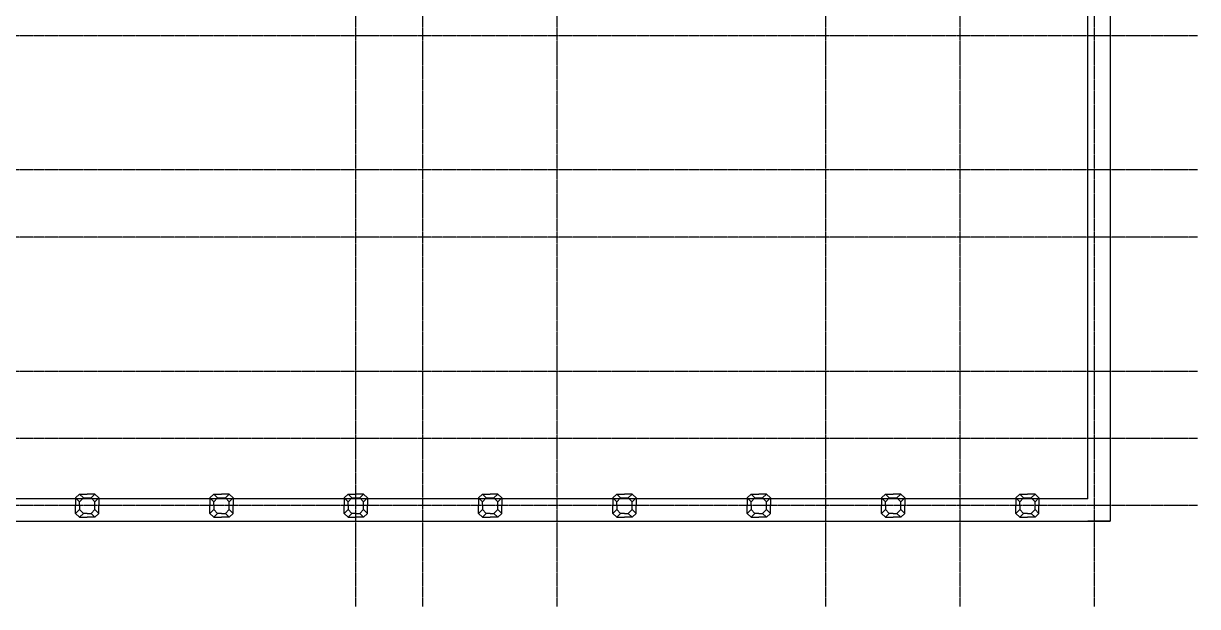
# Model space of a CAD drawing. Header units: millimetres. Extents: x -58291 to 85267, y -25390 to 74943.
# Drawn here: x 24544 to 50767, y -17978 to -4950 of the extents above; entities that cross this region are included whole.
import ezdxf

# ---------------------------------------------------------------- set-up
doc = ezdxf.new("R2010")
doc.units = ezdxf.units.MM
doc.linetypes.add('PCENTRE', pattern=[50.8, 31.75, -6.35, 6.35, -6.35])
doc.linetypes.add('PCENTRE2', pattern=[28.575, 19.05, -3.175, 3.175, -3.175])
for name, color, linetype in [('Basement 01 - General', 1, 'Continuous'), ('Basement 01 - Structural Members', 5, 'Continuous'), ('Boundaries_and_building_grids', 140, 'PCENTRE2')]:
    doc.layers.add(name, color=color, linetype=linetype)

msp = doc.modelspace()

# ---------------------------------------------------------------- linework, layer by layer
at = {"layer": 'Basement 01 - General', "color": 2, "linetype": 'Continuous', "lineweight": -3}
for p, q in [((48317, -15574, -4600), (48317, 18926, -4600)), ((48817, 18426, -4600), (48817, -16074, -4600)), ((48317, -15574, -4600), (21617, -15574, -4600)), ((21117, -16074, -4600), (48817, -16074, -4600)), ((48817, -16074, -4600), (48317, -16074, -4600))]:
    msp.add_line(p, q, dxfattribs=at)
at = {"layer": 'Basement 01 - Structural Members', "color": 5, "linetype": 'Continuous', "lineweight": -3}
for p, q in [((25709, -15552, -4600), (25795, -15466, -4600)), ((25881, -15552, -4600), (25795, -15466, -4600)), ((25795, -15466, -4600), (25967, -15466, -4600)), ((26139, -15466, -4600), (25967, -15466, -4600)), ((26053, -15552, -4600), (26139, -15466, -4600)), ((26226, -15552, -4600), (26139, -15466, -4600)), ((28709, -15552, -4600), (28795, -15466, -4600)), ((28881, -15552, -4600), (28795, -15466, -4600)), ((28795, -15466, -4600), (28967, -15466, -4600)), ((29139, -15466, -4600), (28967, -15466, -4600)), ((29053, -15552, -4600), (29139, -15466, -4600)), ((29226, -15552, -4600), (29139, -15466, -4600)), ((31709, -15552, -4600), (31795, -15466, -4600)), ((31881, -15552, -4600), (31795, -15466, -4600)), ((31795, -15466, -4600), (31967, -15466, -4600)), ((32139, -15466, -4600), (31967, -15466, -4600)), ((32053, -15552, -4600), (32139, -15466, -4600)), ((32226, -15552, -4600), (32139, -15466, -4600)), ((34709, -15552, -4600), (34795, -15466, -4600)), ((34795, -15466, -4600), (34967, -15466, -4600)), ((34881, -15552, -4600), (34795, -15466, -4600)), ((35139, -15466, -4600), (34967, -15466, -4600)), ((35053, -15552, -4600), (35139, -15466, -4600)), ((35226, -15552, -4600), (35139, -15466, -4600)), ((37709, -15552, -4600), (37795, -15466, -4600)), ((37795, -15466, -4600), (37967, -15466, -4600)), ((37881, -15552, -4600), (37795, -15466, -4600)), ((38139, -15466, -4600), (37967, -15466, -4600)), ((38053, -15552, -4600), (38139, -15466, -4600)), ((38226, -15552, -4600), (38139, -15466, -4600)), ((40709, -15552, -4600), (40795, -15466, -4600)), ((40795, -15466, -4600), (40967, -15466, -4600)), ((40881, -15552, -4600), (40795, -15466, -4600)), ((41139, -15466, -4600), (40967, -15466, -4600)), ((41053, -15552, -4600), (41139, -15466, -4600)), ((41226, -15552, -4600), (41139, -15466, -4600)), ((43709, -15552, -4600), (43795, -15466, -4600)), ((43881, -15552, -4600), (43795, -15466, -4600)), ((43795, -15466, -4600), (43967, -15466, -4600)), ((44139, -15466, -4600), (43967, -15466, -4600)), ((44053, -15552, -4600), (44139, -15466, -4600)), ((44226, -15552, -4600), (44139, -15466, -4600)), ((46709, -15552, -4600), (46795, -15466, -4600)), ((46795, -15466, -4600), (46967, -15466, -4600)), ((46881, -15552, -4600), (46795, -15466, -4600)), ((47139, -15466, -4600), (46967, -15466, -4600)), ((47053, -15552, -4600), (47139, -15466, -4600)), ((47226, -15552, -4600), (47139, -15466, -4600)), ((25709, -15552, -4600), (25709, -15724, -4600)), ((25795, -15638, -4600), (25709, -15552, -4600)), ((25709, -15897, -4600), (25709, -15724, -4600)), ((25881, -15552, -4600), (25795, -15638, -4600)), ((25795, -15724, -4600), (25795, -15638, -4600)), ((25795, -15724, -4600), (25795, -15810, -4600)), ((25881, -15552, -4600), (25967, -15552, -4600)), ((25967, -15552, -4600), (26053, -15552, -4600)), ((26139, -15638, -4600), (26053, -15552, -4600)), ((26139, -15638, -4600), (26226, -15552, -4600)), ((26139, -15724, -4600), (26139, -15638, -4600)), ((26139, -15810, -4600), (26139, -15724, -4600)), ((26226, -15552, -4600), (26226, -15724, -4600)), ((26226, -15897, -4600), (26226, -15724, -4600)), ((28795, -15638, -4600), (28709, -15552, -4600)), ((28709, -15552, -4600), (28709, -15724, -4600)), ((28709, -15897, -4600), (28709, -15724, -4600)), ((28881, -15552, -4600), (28795, -15638, -4600)), ((28795, -15724, -4600), (28795, -15638, -4600)), ((28795, -15724, -4600), (28795, -15810, -4600)), ((28881, -15552, -4600), (28967, -15552, -4600)), ((28967, -15552, -4600), (29053, -15552, -4600)), ((29139, -15638, -4600), (29053, -15552, -4600)), ((29139, -15638, -4600), (29226, -15552, -4600)), ((29139, -15724, -4600), (29139, -15638, -4600)), ((29139, -15810, -4600), (29139, -15724, -4600)), ((29226, -15552, -4600), (29226, -15724, -4600)), ((29226, -15897, -4600), (29226, -15724, -4600)), ((31795, -15638, -4600), (31709, -15552, -4600)), ((31709, -15552, -4600), (31709, -15724, -4600)), ((31709, -15897, -4600), (31709, -15724, -4600)), ((31881, -15552, -4600), (31795, -15638, -4600)), ((31795, -15724, -4600), (31795, -15638, -4600)), ((31795, -15724, -4600), (31795, -15810, -4600)), ((31881, -15552, -4600), (31967, -15552, -4600)), ((31967, -15552, -4600), (32053, -15552, -4600)), ((32139, -15638, -4600), (32053, -15552, -4600)), ((32139, -15638, -4600), (32226, -15552, -4600)), ((32139, -15724, -4600), (32139, -15638, -4600)), ((32139, -15810, -4600), (32139, -15724, -4600)), ((32226, -15552, -4600), (32226, -15724, -4600)), ((32226, -15897, -4600), (32226, -15724, -4600)), ((34709, -15552, -4600), (34709, -15724, -4600)), ((34795, -15638, -4600), (34709, -15552, -4600)), ((34709, -15897, -4600), (34709, -15724, -4600)), ((34881, -15552, -4600), (34795, -15638, -4600)), ((34795, -15724, -4600), (34795, -15638, -4600)), ((34795, -15724, -4600), (34795, -15810, -4600)), ((34881, -15552, -4600), (34967, -15552, -4600)), ((34967, -15552, -4600), (35053, -15552, -4600)), ((35139, -15638, -4600), (35053, -15552, -4600)), ((35139, -15638, -4600), (35226, -15552, -4600)), ((35139, -15724, -4600), (35139, -15638, -4600)), ((35139, -15810, -4600), (35139, -15724, -4600)), ((35226, -15552, -4600), (35226, -15724, -4600)), ((35226, -15897, -4600), (35226, -15724, -4600)), ((37795, -15638, -4600), (37709, -15552, -4600)), ((37709, -15552, -4600), (37709, -15724, -4600)), ((37709, -15897, -4600), (37709, -15724, -4600)), ((37881, -15552, -4600), (37795, -15638, -4600)), ((37795, -15724, -4600), (37795, -15638, -4600)), ((37795, -15724, -4600), (37795, -15810, -4600)), ((37881, -15552, -4600), (37967, -15552, -4600)), ((37967, -15552, -4600), (38053, -15552, -4600)), ((38139, -15638, -4600), (38053, -15552, -4600)), ((38139, -15638, -4600), (38226, -15552, -4600)), ((38139, -15724, -4600), (38139, -15638, -4600)), ((38139, -15810, -4600), (38139, -15724, -4600)), ((38226, -15552, -4600), (38226, -15724, -4600)), ((38226, -15897, -4600), (38226, -15724, -4600)), ((40709, -15552, -4600), (40709, -15724, -4600)), ((40795, -15638, -4600), (40709, -15552, -4600)), ((40709, -15897, -4600), (40709, -15724, -4600)), ((40881, -15552, -4600), (40795, -15638, -4600)), ((40795, -15724, -4600), (40795, -15638, -4600)), ((40795, -15724, -4600), (40795, -15810, -4600)), ((40881, -15552, -4600), (40967, -15552, -4600)), ((40967, -15552, -4600), (41053, -15552, -4600)), ((41139, -15638, -4600), (41053, -15552, -4600)), ((41139, -15638, -4600), (41226, -15552, -4600)), ((41139, -15724, -4600), (41139, -15638, -4600)), ((41139, -15810, -4600), (41139, -15724, -4600)), ((41226, -15552, -4600), (41226, -15724, -4600)), ((41226, -15897, -4600), (41226, -15724, -4600)), ((43795, -15638, -4600), (43709, -15552, -4600)), ((43709, -15552, -4600), (43709, -15724, -4600)), ((43709, -15897, -4600), (43709, -15724, -4600)), ((43881, -15552, -4600), (43795, -15638, -4600)), ((43795, -15724, -4600), (43795, -15638, -4600)), ((43795, -15724, -4600), (43795, -15810, -4600)), ((43881, -15552, -4600), (43967, -15552, -4600)), ((43967, -15552, -4600), (44053, -15552, -4600)), ((44139, -15638, -4600), (44053, -15552, -4600)), ((44139, -15638, -4600), (44226, -15552, -4600)), ((44139, -15724, -4600), (44139, -15638, -4600)), ((44139, -15810, -4600), (44139, -15724, -4600)), ((44226, -15552, -4600), (44226, -15724, -4600)), ((44226, -15897, -4600), (44226, -15724, -4600)), ((46795, -15638, -4600), (46709, -15552, -4600)), ((46709, -15552, -4600), (46709, -15724, -4600)), ((46709, -15897, -4600), (46709, -15724, -4600)), ((46881, -15552, -4600), (46795, -15638, -4600)), ((46795, -15724, -4600), (46795, -15638, -4600)), ((46795, -15724, -4600), (46795, -15810, -4600)), ((46881, -15552, -4600), (46967, -15552, -4600)), ((46967, -15552, -4600), (47053, -15552, -4600)), ((47139, -15638, -4600), (47053, -15552, -4600)), ((47139, -15638, -4600), (47226, -15552, -4600)), ((47139, -15724, -4600), (47139, -15638, -4600)), ((47139, -15810, -4600), (47139, -15724, -4600)), ((47226, -15552, -4600), (47226, -15724, -4600)), ((47226, -15897, -4600), (47226, -15724, -4600)), ((25795, -15810, -4600), (25709, -15897, -4600)), ((25709, -15897, -4600), (25795, -15983, -4600)), ((25795, -15810, -4600), (25881, -15897, -4600)), ((25881, -15897, -4600), (25795, -15983, -4600)), ((25795, -15983, -4600), (25967, -15983, -4600)), ((25967, -15897, -4600), (25881, -15897, -4600)), ((25967, -15897, -4600), (26053, -15897, -4600)), ((26139, -15983, -4600), (25967, -15983, -4600)), ((26053, -15897, -4600), (26139, -15810, -4600)), ((26053, -15897, -4600), (26139, -15983, -4600)), ((26139, -15810, -4600), (26226, -15897, -4600)), ((26226, -15897, -4600), (26139, -15983, -4600)), ((28795, -15810, -4600), (28709, -15897, -4600)), ((28709, -15897, -4600), (28795, -15983, -4600)), ((28795, -15810, -4600), (28881, -15897, -4600)), ((28881, -15897, -4600), (28795, -15983, -4600)), ((28795, -15983, -4600), (28967, -15983, -4600)), ((28967, -15897, -4600), (28881, -15897, -4600)), ((28967, -15897, -4600), (29053, -15897, -4600)), ((29139, -15983, -4600), (28967, -15983, -4600)), ((29053, -15897, -4600), (29139, -15810, -4600)), ((29053, -15897, -4600), (29139, -15983, -4600)), ((29139, -15810, -4600), (29226, -15897, -4600)), ((29226, -15897, -4600), (29139, -15983, -4600)), ((31795, -15810, -4600), (31709, -15897, -4600)), ((31709, -15897, -4600), (31795, -15983, -4600)), ((31795, -15810, -4600), (31881, -15897, -4600)), ((31881, -15897, -4600), (31795, -15983, -4600)), ((31795, -15983, -4600), (31967, -15983, -4600)), ((31967, -15897, -4600), (31881, -15897, -4600)), ((31967, -15897, -4600), (32053, -15897, -4600)), ((32139, -15983, -4600), (31967, -15983, -4600)), ((32053, -15897, -4600), (32139, -15810, -4600)), ((32053, -15897, -4600), (32139, -15983, -4600)), ((32139, -15810, -4600), (32226, -15897, -4600)), ((32226, -15897, -4600), (32139, -15983, -4600)), ((34795, -15810, -4600), (34709, -15897, -4600)), ((34709, -15897, -4600), (34795, -15983, -4600)), ((34795, -15810, -4600), (34881, -15897, -4600)), ((34881, -15897, -4600), (34795, -15983, -4600)), ((34795, -15983, -4600), (34967, -15983, -4600)), ((34967, -15897, -4600), (34881, -15897, -4600)), ((34967, -15897, -4600), (35053, -15897, -4600)), ((35139, -15983, -4600), (34967, -15983, -4600)), ((35053, -15897, -4600), (35139, -15810, -4600)), ((35053, -15897, -4600), (35139, -15983, -4600)), ((35139, -15810, -4600), (35226, -15897, -4600)), ((35226, -15897, -4600), (35139, -15983, -4600)), ((37795, -15810, -4600), (37709, -15897, -4600)), ((37709, -15897, -4600), (37795, -15983, -4600)), ((37795, -15810, -4600), (37881, -15897, -4600)), ((37881, -15897, -4600), (37795, -15983, -4600)), ((37795, -15983, -4600), (37967, -15983, -4600)), ((37967, -15897, -4600), (37881, -15897, -4600)), ((37967, -15897, -4600), (38053, -15897, -4600)), ((38139, -15983, -4600), (37967, -15983, -4600)), ((38053, -15897, -4600), (38139, -15810, -4600)), ((38053, -15897, -4600), (38139, -15983, -4600)), ((38139, -15810, -4600), (38226, -15897, -4600)), ((38226, -15897, -4600), (38139, -15983, -4600)), ((40795, -15810, -4600), (40709, -15897, -4600)), ((40709, -15897, -4600), (40795, -15983, -4600)), ((40795, -15810, -4600), (40881, -15897, -4600)), ((40881, -15897, -4600), (40795, -15983, -4600)), ((40795, -15983, -4600), (40967, -15983, -4600)), ((40967, -15897, -4600), (40881, -15897, -4600)), ((40967, -15897, -4600), (41053, -15897, -4600)), ((41139, -15983, -4600), (40967, -15983, -4600)), ((41053, -15897, -4600), (41139, -15810, -4600)), ((41053, -15897, -4600), (41139, -15983, -4600)), ((41139, -15810, -4600), (41226, -15897, -4600)), ((41226, -15897, -4600), (41139, -15983, -4600)), ((43795, -15810, -4600), (43709, -15897, -4600)), ((43709, -15897, -4600), (43795, -15983, -4600)), ((43795, -15810, -4600), (43881, -15897, -4600)), ((43881, -15897, -4600), (43795, -15983, -4600)), ((43795, -15983, -4600), (43967, -15983, -4600)), ((43967, -15897, -4600), (43881, -15897, -4600)), ((43967, -15897, -4600), (44053, -15897, -4600)), ((44139, -15983, -4600), (43967, -15983, -4600)), ((44053, -15897, -4600), (44139, -15810, -4600)), ((44053, -15897, -4600), (44139, -15983, -4600)), ((44139, -15810, -4600), (44226, -15897, -4600)), ((44226, -15897, -4600), (44139, -15983, -4600)), ((46795, -15810, -4600), (46709, -15897, -4600)), ((46709, -15897, -4600), (46795, -15983, -4600)), ((46795, -15810, -4600), (46881, -15897, -4600)), ((46881, -15897, -4600), (46795, -15983, -4600)), ((46795, -15983, -4600), (46967, -15983, -4600)), ((46967, -15897, -4600), (46881, -15897, -4600)), ((46967, -15897, -4600), (47053, -15897, -4600)), ((47139, -15983, -4600), (46967, -15983, -4600)), ((47053, -15897, -4600), (47139, -15810, -4600)), ((47053, -15897, -4600), (47139, -15983, -4600)), ((47139, -15810, -4600), (47226, -15897, -4600)), ((47226, -15897, -4600), (47139, -15983, -4600))]:
    msp.add_line(p, q, dxfattribs=at)
at = {"layer": 'Boundaries_and_building_grids', "color": 140, "linetype": 'PCENTRE', "lineweight": -3}
for p, q in [((31967, -17978), (31967, 67826)), ((33467, -17978), (33467, 67826)), ((36467, -17978), (36467, 67826)), ((42467, -17978), (42467, 67826)), ((45467, -17978), (45467, 67826)), ((48467, -17978), (48467, 67826)), ((50767, -5224), (-52891, -5224)), ((50767, -8224), (-52891, -8224)), ((50767, -9724), (-52891, -9724)), ((50767, -12724), (-52891, -12724)), ((50767, -14224), (-52891, -14224)), ((50767, -15724), (-52891, -15724))]:
    msp.add_line(p, q, dxfattribs=at)

doc.saveas('drawing.dxf')
